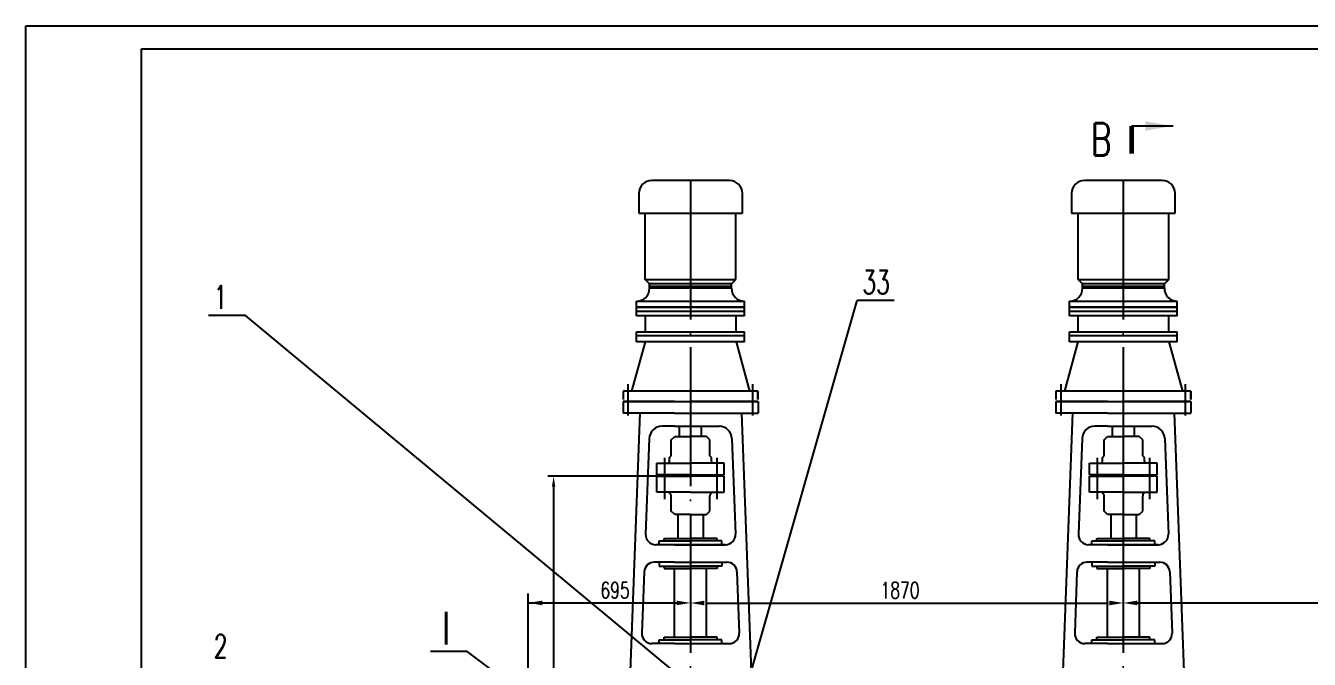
# Model space of a CAD drawing. Extents: x -54047 to 31317, y -2 to 11950.
# Drawn here: x -36814 to -31269, y 9143 to 11880 of the extents above; entities that cross this region are included whole.
import ezdxf
from ezdxf.enums import TextEntityAlignment as Align

# ---------------------------------------------------------------- set-up
doc = ezdxf.new("R2010")
doc.units = 0
doc.header["$LTSCALE"] = 20
doc.linetypes.add('DASHDOT-M', pattern=[36, 30, -3, 0, -3])
doc.layers.get('0').update_dxf_attribs({"linetype": 'CONTINUOUS'})
doc.styles.add('BIAOZHU', font='ROMANS.shx', dxfattribs={"width": 0.7, "bigfont": 'HLFSD.shx'})
doc.styles.add('ROMANS', font='ROMANS', dxfattribs={"width": 0.7, "height": 60})

msp = doc.modelspace()

# ---------------------------------------------------------------- linework, layer by layer
at = {"color": 7, "linetype": 'Continuous'}
for p, q in [((-36814.2, 11880), (-20014.2, 11880)), ((-36814.2, 0), (-36814.2, 11880)), ((-33964.9, 8099.1), (-33222.4, 10693)), ((-33935.2, 9025.7), (-35864, 10628.6)), ((-34089.8, 9933.9), (-34558.5, 9933.9)), ((-34533.7, 9888.9), (-34533.7, 6398.9)), ((-34644.4, 8367.7), (-34644.4, 9427)), ((-32072.6, 9426.6), (-32072.6, 9426.9)), ((-34644.4, 9387), (-34002.2, 9387)), ((-33875.2, 9386.6), (-32137.6, 9386.6)), ((-32017.6, 9386.9), (-30262.2, 9386.9)), ((-33942.2, 9347), (-33942.2, 9346.6)), ((-32072.6, 9347), (-32072.6, 9346.6)), ((-34907.1, 9176.6), (-35065.5, 9176.6)), ((-34460.9, 8845.2), (-34907.1, 9176.6))]:
    msp.add_line(p, q, dxfattribs=at)
at = {"color": 4, "linetype": 'Continuous'}
for p, q in [((-36314.2, 11780), (-20114.2, 11780)), ((-36314.2, 100), (-36314.2, 11780)), ((-32037.4, 11446.8), (-31857.4, 11446.8)), ((-33774.4, 11211.2), (-34109.9, 11211.2)), ((-33774.4, 11211.2), (-34109.9, 11211.2)), ((-31904.9, 11211.2), (-32240.4, 11211.2)), ((-31904.9, 11211.2), (-32240.4, 11211.2)), ((-34165.9, 11155.3), (-34165.9, 11069.7)), ((-33718.5, 11069.7), (-33718.5, 11155.3)), ((-32296.3, 11155.3), (-32296.3, 11069.7)), ((-31848.9, 11069.7), (-31848.9, 11155.3)), ((-34165.9, 11069.7), (-33718.5, 11069.7)), ((-34137.9, 10783.1), (-34137.9, 11069.7)), ((-33746.5, 10783.1), (-33746.5, 11069.7)), ((-32296.3, 11069.7), (-31848.9, 11069.7)), ((-32268.3, 10783.1), (-32268.3, 11069.7)), ((-31876.9, 10783.1), (-31876.9, 11069.7)), ((-34137.9, 10783.1), (-33746.5, 10783.1)), ((-34119.3, 10764.5), (-34137.9, 10783.1)), ((-33765.1, 10764.5), (-34119.3, 10764.5)), ((-34119.3, 10745.8), (-34119.3, 10764.5)), ((-33765.1, 10764.5), (-33746.5, 10783.1)), ((-33765.1, 10745.8), (-33765.1, 10764.5)), ((-32249.7, 10764.5), (-32268.3, 10783.1)), ((-32268.3, 10783.1), (-31876.9, 10783.1)), ((-32249.7, 10745.8), (-32249.7, 10764.5)), ((-31895.5, 10764.5), (-32249.7, 10764.5)), ((-31895.5, 10764.5), (-31876.9, 10783.1)), ((-31895.5, 10745.8), (-31895.5, 10764.5)), ((-34119.3, 10755.1), (-33765.1, 10755.1)), ((-33765.1, 10745.8), (-34119.3, 10745.8)), ((-32249.7, 10755.1), (-31895.5, 10755.1)), ((-31895.5, 10745.8), (-32249.7, 10745.8)), ((-34175.2, 10689.9), (-33709.2, 10689.9)), ((-34175.2, 10663.8), (-34175.2, 10689.9)), ((-34175.2, 10663.8), (-33709.2, 10663.8)), ((-33709.2, 10663.8), (-34175.2, 10663.8)), ((-34175.2, 10627.4), (-34175.2, 10663.8)), ((-33709.2, 10663.8), (-33709.2, 10689.9)), ((-33709.2, 10627.4), (-33709.2, 10663.8)), ((-33062.4, 10693), (-33222.4, 10693)), ((-32305.6, 10663.8), (-32305.6, 10689.9)), ((-32305.6, 10689.9), (-31839.6, 10689.9)), ((-32305.6, 10627.4), (-32305.6, 10663.8)), ((-31839.6, 10663.8), (-32305.6, 10663.8)), ((-32305.6, 10663.8), (-31839.6, 10663.8)), ((-31839.6, 10663.8), (-31839.6, 10689.9)), ((-31839.6, 10627.4), (-31839.6, 10663.8)), ((-35864, 10628.6), (-36024, 10628.6)), ((-33709.2, 10645.6), (-34175.2, 10645.6)), ((-33709.2, 10627.4), (-34175.2, 10627.4)), ((-34138.8, 10627.4), (-34138.8, 10554.6)), ((-33745.6, 10554.6), (-33745.6, 10627.4)), ((-31839.6, 10645.6), (-32305.6, 10645.6)), ((-31839.6, 10627.4), (-32305.6, 10627.4)), ((-32269.2, 10627.4), (-32269.2, 10554.6)), ((-31876, 10554.6), (-31876, 10627.4)), ((-34175.2, 10558), (-33709.2, 10558)), ((-34175.2, 10514.3), (-34175.2, 10558)), ((-33709.2, 10539.8), (-34175.2, 10539.8)), ((-33709.2, 10514.3), (-33709.2, 10558)), ((-32305.6, 10514.3), (-32305.6, 10558)), ((-32305.6, 10558), (-31839.6, 10558)), ((-31839.6, 10539.8), (-32305.6, 10539.8)), ((-31839.6, 10514.3), (-31839.6, 10558)), ((-34138.8, 10514.3), (-34197, 10301.7)), ((-33709.2, 10514.3), (-34175.2, 10514.3)), ((-33745.6, 10514.3), (-33687.4, 10301.7)), ((-32269.2, 10514.3), (-32327.4, 10301.7)), ((-31839.6, 10514.3), (-32305.6, 10514.3)), ((-31876, 10514.3), (-31817.8, 10301.7)), ((-33651, 10301.7), (-34233.4, 10301.7)), ((-34233.4, 10301.7), (-34233.4, 10265.3)), ((-33651, 10265.3), (-33651, 10301.7)), ((-33651, 10301.7), (-33651, 10265.3)), ((-32363.8, 10301.7), (-32363.8, 10265.3)), ((-31781.4, 10301.7), (-32363.8, 10301.7)), ((-31781.4, 10301.7), (-31781.4, 10265.3)), ((-31781.4, 10265.3), (-31781.4, 10301.7)), ((-34233.5, 10257.2), (-34233.5, 10206.2)), ((-34011.4, 10257.2), (-34233.5, 10257.2)), ((-34011.4, 10206.2), (-34233.5, 10206.2)), ((-34233.4, 10257.2), (-33651, 10257.2)), ((-34233.4, 10257.2), (-33942.2, 10257.2)), ((-34161.5, 10207.6), (-34218.3, 8706.7)), ((-34011.4, 10257.2), (-33650.9, 10257.2)), ((-34011.4, 10206.2), (-33650.9, 10206.2)), ((-33651, 10257.2), (-33942.2, 10257.2)), ((-33651, 10257.2), (-33942.2, 10257.2)), ((-33722.9, 10207.6), (-33666.1, 8706.7)), ((-33650.9, 10257.2), (-33650.9, 10206.2)), ((-32363.9, 10257.2), (-32363.9, 10206.2)), ((-32141.8, 10257.2), (-32363.9, 10257.2)), ((-32141.8, 10206.2), (-32363.9, 10206.2)), ((-32363.8, 10257.2), (-32072.6, 10257.2)), ((-32363.8, 10257.2), (-31781.4, 10257.2)), ((-32291.9, 10207.6), (-32348.7, 8706.7)), ((-32141.8, 10257.2), (-31781.3, 10257.2)), ((-32141.8, 10206.2), (-31781.3, 10206.2)), ((-31781.4, 10257.2), (-32072.6, 10257.2)), ((-31781.4, 10257.2), (-32072.6, 10257.2)), ((-31853.3, 10207.6), (-31796.5, 8706.7)), ((-31781.3, 10257.2), (-31781.3, 10206.2)), ((-34011.4, 10150.1), (-34065.5, 10150.1)), ((-34011.4, 10150.1), (-33818.9, 10150.1)), ((-33989.5, 10106.3), (-33989.5, 10150.1)), ((-33894.9, 10106.3), (-33894.9, 10150.1)), ((-32141.8, 10150.1), (-32195.9, 10150.1)), ((-32141.8, 10150.1), (-31949.3, 10150.1)), ((-32119.9, 10106.3), (-32119.9, 10150.1)), ((-32025.3, 10106.3), (-32025.3, 10150.1)), ((-34120.8, 10096.9), (-34136.4, 9683.6)), ((-34025.5, 10091.2), (-34010.4, 10106.3)), ((-34010.4, 10106.3), (-33942.2, 10106.3)), ((-33874, 10106.3), (-33942.2, 10106.3)), ((-33858.9, 10091.2), (-33874, 10106.3)), ((-33763.6, 10096.9), (-33748, 9683.6)), ((-32251.2, 10096.9), (-32266.8, 9683.6)), ((-32155.9, 10091.2), (-32140.8, 10106.3)), ((-32140.8, 10106.3), (-32072.6, 10106.3)), ((-32004.4, 10106.3), (-32072.6, 10106.3)), ((-31989.3, 10091.2), (-32004.4, 10106.3)), ((-31894, 10096.9), (-31878.4, 9683.6)), ((-34025.5, 10022.2), (-34025.5, 10091.2)), ((-33858.9, 10022.2), (-33858.9, 10091.2)), ((-32155.9, 10022.2), (-32155.9, 10091.2)), ((-31989.3, 10022.2), (-31989.3, 10091.2)), ((-34087.8, 9940.9), (-34087.8, 9990.5)), ((-34087.8, 9990.5), (-33942.2, 9990.5)), ((-34033.1, 10014.6), (-34025.5, 10022.2)), ((-34033.1, 9998.1), (-34033.1, 10014.6)), ((-33796.5, 9990.5), (-33942.2, 9990.5)), ((-33851.3, 10014.6), (-33858.9, 10022.2)), ((-33851.3, 9998.1), (-33851.3, 10014.6)), ((-33796.5, 9940.9), (-33796.5, 9990.5)), ((-32218.3, 9940.9), (-32218.3, 9990.5)), ((-32218.3, 9990.5), (-32072.6, 9990.5)), ((-32163.5, 10014.6), (-32155.9, 10022.2)), ((-32163.5, 9998.1), (-32163.5, 10014.6)), ((-31927, 9990.5), (-32072.6, 9990.5)), ((-31981.7, 10014.6), (-31989.3, 10022.2)), ((-31981.7, 9998.1), (-31981.7, 10014.6)), ((-31927, 9940.9), (-31927, 9990.5)), ((-33942.2, 9940.9), (-34087.8, 9940.9)), ((-34087.8, 9864.9), (-34087.8, 9933.9)), ((-34087.8, 9933.9), (-33942.2, 9933.9)), ((-33942.2, 9940.9), (-33796.5, 9940.9)), ((-33796.5, 9933.9), (-33942.2, 9933.9)), ((-33796.5, 9864.9), (-33796.5, 9933.9)), ((-32072.6, 9940.9), (-32218.3, 9940.9)), ((-32218.3, 9933.9), (-32072.6, 9933.9)), ((-32218.3, 9864.9), (-32218.3, 9933.9)), ((-32072.6, 9940.9), (-31927, 9940.9)), ((-31927, 9933.9), (-32072.6, 9933.9)), ((-31927, 9864.9), (-31927, 9933.9)), ((-33942.2, 9864.9), (-34087.8, 9864.9)), ((-34025.5, 9783.6), (-34025.5, 9849.8)), ((-33942.2, 9864.9), (-33796.5, 9864.9)), ((-33858.9, 9783.6), (-33858.9, 9849.8)), ((-32072.6, 9864.9), (-32218.3, 9864.9)), ((-32155.9, 9783.6), (-32155.9, 9849.8)), ((-32072.6, 9864.9), (-31927, 9864.9)), ((-31989.3, 9783.6), (-31989.3, 9849.8)), ((-34010.4, 9768.4), (-34025.5, 9783.6)), ((-33942.2, 9768.4), (-34010.4, 9768.4)), ((-33996.8, 9768.4), (-33996.8, 9665.6)), ((-33942.2, 9768.4), (-33874, 9768.4)), ((-33887.6, 9768.4), (-33887.6, 9665.6)), ((-33874, 9768.4), (-33858.9, 9783.6)), ((-32140.8, 9768.4), (-32155.9, 9783.6)), ((-32072.6, 9768.4), (-32140.8, 9768.4)), ((-32127.2, 9768.4), (-32127.2, 9665.6)), ((-32072.6, 9768.4), (-32004.4, 9768.4)), ((-32018, 9768.4), (-32018, 9665.6)), ((-32004.4, 9768.4), (-31989.3, 9783.6)), ((-34077.8, 9638.3), (-34077.8, 9655)), ((-34077.8, 9655), (-33942.2, 9655)), ((-34056.5, 9655), (-34056.5, 9665.6)), ((-34056.5, 9665.6), (-33942.2, 9665.6)), ((-33827.9, 9665.6), (-33942.2, 9665.6)), ((-33806.6, 9655), (-33942.2, 9655)), ((-33827.9, 9655), (-33827.9, 9665.6)), ((-33806.6, 9638.3), (-33806.6, 9655)), ((-32208.2, 9638.3), (-32208.2, 9655)), ((-32208.2, 9655), (-32072.6, 9655)), ((-32186.9, 9655), (-32186.9, 9665.6)), ((-32186.9, 9665.6), (-32072.6, 9665.6)), ((-31958.3, 9665.6), (-32072.6, 9665.6)), ((-31937.1, 9655), (-32072.6, 9655)), ((-31958.3, 9655), (-31958.3, 9665.6)), ((-31937.1, 9638.3), (-31937.1, 9655)), ((-33791.6, 9638.3), (-34092.8, 9638.3)), ((-34011.4, 9638.3), (-34088.3, 9638.3)), ((-34011.4, 9638.3), (-33796.1, 9638.3)), ((-34011.4, 9638.3), (-33791.6, 9638.3)), ((-33873, 9638.3), (-33796.1, 9638.3)), ((-31922.1, 9638.3), (-32223.2, 9638.3)), ((-32141.8, 9638.3), (-32218.7, 9638.3)), ((-32141.8, 9638.3), (-31922.1, 9638.3)), ((-32141.8, 9638.3), (-31926.5, 9638.3)), ((-32003.4, 9638.3), (-31926.5, 9638.3)), ((-34011.4, 9563.1), (-34098.9, 9563.1)), ((-34077.8, 9562.9), (-34077.8, 9546.4)), ((-34077.8, 9546.4), (-33942.2, 9546.4)), ((-34011.4, 9563.1), (-34073.2, 9563.1)), ((-34011.4, 9563.1), (-34073.2, 9563.1)), ((-34056.5, 9546.4), (-34056.5, 9535.8)), ((-34011.4, 9563.1), (-33811.2, 9563.1)), ((-34011.4, 9563.1), (-33785.5, 9563.1)), ((-34011.4, 9563.1), (-33811.2, 9563.1)), ((-33806.6, 9546.4), (-33942.2, 9546.4)), ((-33873, 9563.1), (-33796.1, 9563.1)), ((-33873, 9563.1), (-33796.1, 9563.1)), ((-33827.9, 9546.4), (-33827.9, 9535.8)), ((-33806.6, 9563.1), (-33806.6, 9546.4)), ((-32141.8, 9563.1), (-32229.3, 9563.1)), ((-32208.2, 9562.9), (-32208.2, 9546.4)), ((-32208.2, 9546.4), (-32072.6, 9546.4)), ((-32141.8, 9563.1), (-32203.6, 9563.1)), ((-32141.8, 9563.1), (-32203.6, 9563.1)), ((-32186.9, 9546.4), (-32186.9, 9535.8)), ((-32141.8, 9563.1), (-31941.6, 9563.1)), ((-32141.8, 9563.1), (-31915.9, 9563.1)), ((-32141.8, 9563.1), (-31941.6, 9563.1)), ((-31937.1, 9546.4), (-32072.6, 9546.4)), ((-32003.4, 9563.1), (-31926.5, 9563.1)), ((-32003.4, 9563.1), (-31926.5, 9563.1)), ((-31958.3, 9546.4), (-31958.3, 9535.8)), ((-31937.1, 9563.1), (-31937.1, 9546.4)), ((-34142.6, 9521.1), (-34152.6, 9256.8)), ((-34056.5, 9535.8), (-33942.2, 9535.8)), ((-34011.4, 9238.8), (-34011.4, 9535.8)), ((-33827.9, 9535.8), (-33942.2, 9535.8)), ((-33873, 9238.8), (-33873, 9535.8)), ((-33741.8, 9521.1), (-33731.8, 9256.8)), ((-32273, 9521.1), (-32283, 9256.8)), ((-32186.9, 9535.8), (-32072.6, 9535.8)), ((-32141.8, 9238.8), (-32141.8, 9535.8)), ((-31958.3, 9535.8), (-32072.6, 9535.8)), ((-32003.4, 9238.8), (-32003.4, 9535.8)), ((-31872.2, 9521.1), (-31862.3, 9256.8)), ((-34011.4, 9238.8), (-34011.4, 9355.5)), ((-33873, 9238.8), (-33873, 9355.5)), ((-32141.8, 9238.8), (-32141.8, 9355.5)), ((-32003.4, 9238.8), (-32003.4, 9355.5)), ((-34011.4, 9211.5), (-34108.9, 9211.5)), ((-34077.8, 9211.5), (-34077.8, 9228.2)), ((-34077.8, 9228.2), (-33942.2, 9228.2)), ((-34056.5, 9228.2), (-34056.5, 9238.8)), ((-34056.5, 9238.8), (-33942.2, 9238.8)), ((-34011.4, 9211.5), (-33775.5, 9211.5)), ((-33827.9, 9238.8), (-33942.2, 9238.8)), ((-33806.6, 9228.2), (-33942.2, 9228.2)), ((-33873, 9211.5), (-33796.1, 9211.5)), ((-33827.9, 9228.2), (-33827.9, 9238.8)), ((-33806.6, 9211.5), (-33806.6, 9228.2)), ((-32141.8, 9211.5), (-32239.3, 9211.5)), ((-32208.2, 9228.2), (-32072.6, 9228.2)), ((-32208.2, 9211.5), (-32208.2, 9228.2)), ((-32186.9, 9228.2), (-32186.9, 9238.8)), ((-32186.9, 9238.8), (-32072.6, 9238.8)), ((-32141.8, 9211.5), (-31905.9, 9211.5)), ((-31958.3, 9238.8), (-32072.6, 9238.8)), ((-31937.1, 9228.2), (-32072.6, 9228.2)), ((-32003.4, 9211.5), (-31926.5, 9211.5)), ((-31958.3, 9228.2), (-31958.3, 9238.8)), ((-31937.1, 9211.5), (-31937.1, 9228.2))]:
    msp.add_line(p, q, dxfattribs=at)
at = {"color": 1, "linetype": 'DASHDOT-M'}
for p, q in [((-33942.2, 11211.2), (-33942.2, 5818.2)), ((-32073, 11211.2), (-32073, 5818.2)), ((-34211.1, 10196.3), (-34211.1, 10331.2)), ((-33673.3, 10196.3), (-33673.3, 10331.2)), ((-32341.5, 10196.3), (-32341.5, 10331.2)), ((-31803.7, 10196.3), (-31803.7, 10331.2)), ((-32072.6, 9756.8), (-32072.6, 10122.6)), ((-34055.2, 10013.8), (-34055.2, 9834.6)), ((-33829.2, 10013.8), (-33829.2, 9834.6)), ((-32185.6, 10013.8), (-32185.6, 9834.6)), ((-31959.6, 10013.8), (-31959.6, 9834.6)), ((-34011.4, 9238.8), (-34011.4, 9276.2)), ((-32141.8, 9238.8), (-32141.8, 9276.2))]:
    msp.add_line(p, q, dxfattribs=at)
at = {"color": 4, "linetype": 'Continuous', "const_width": 20}
msp.add_lwpolyline([(-32037.4, 11446.8), (-32037.4, 11326.8)], dxfattribs=at)
at = {"color": 4, "linetype": 'Continuous'}
for centre, radius, start, end in [((-34109.9, 11155.3), 55.9, 90, 180), ((-33774.4, 11155.3), 55.9, 0, 90), ((-33774.4, 11155.3), 55.9, 0, 90), ((-32240.4, 11155.3), 55.9, 90, 180), ((-31904.9, 11155.3), 55.9, 0, 90), ((-31904.9, 11155.3), 55.9, 0, 90), ((-34175.2, 10745.8), 55.9, 270, 0), ((-33709.2, 10745.8), 55.9, 180, 270), ((-32305.6, 10745.8), 55.9, 270, 0), ((-31839.6, 10745.8), 55.9, 180, 270), ((-34065.5, 10094.8), 55.3, 90, 177.8341), ((-33818.9, 10094.8), 55.3, 2.1659, 90), ((-32195.9, 10094.8), 55.3, 90, 177.8341), ((-31949.3, 10094.8), 55.3, 2.1659, 90), ((-34040.7, 9998.1), 7.57, 270, 0), ((-33843.7, 9998.1), 7.57, 180, 270), ((-32171.1, 9998.1), 7.57, 270, 0), ((-31974.2, 9998.1), 7.57, 180, 270), ((-34040.7, 9849.8), 15.1, 0, 90), ((-33843.7, 9849.8), 15.1, 90, 180), ((-32171.1, 9849.8), 15.1, 0, 90), ((-31974.2, 9849.8), 15.1, 90, 180), ((-34092.8, 9682), 43.7, 177.8341, 270), ((-33791.6, 9682), 43.7, 270, 2.1659), ((-32223.2, 9682), 43.7, 177.8341, 270), ((-31922.1, 9682), 43.7, 270, 2.1659), ((-34098.9, 9519.4), 43.7, 90, 177.8341), ((-33785.5, 9519.4), 43.7, 2.1659, 90), ((-32229.3, 9519.4), 43.7, 90, 177.8341), ((-31915.9, 9519.4), 43.7, 2.1659, 90), ((-34108.9, 9255.2), 43.7, 177.8341, 270), ((-33775.5, 9255.2), 43.7, 270, 2.1659), ((-32239.3, 9255.2), 43.7, 177.8341, 270), ((-31905.9, 9255.2), 43.7, 270, 2.1659)]:
    msp.add_arc(centre, radius, start, end, dxfattribs=at)
for points in [[(-31857.4, 11446.8), (-31977.4, 11426.8), (-31977.4, 11466.8)], [(-31857.4, 11446.8), (-31947.4, 11446.8), (-31947.4, 11446.8)], [(-31857.4, 11446.8), (-31947.4, 11446.8), (-31947.4, 11446.8)]]:
    msp.add_solid(points, dxfattribs=at)
at = {"color": 7, "linetype": 'Continuous'}
for points in [[(-34541.2, 9888.9), (-34526.2, 9888.9), (-34533.7, 9933.9)], [(-34582.1, 9397), (-34582.1, 9377), (-34642.1, 9387)], [(-34002.2, 9397), (-34002.2, 9377), (-33942.2, 9387)], [(-33882.2, 9396.6), (-33882.2, 9376.6), (-33942.2, 9386.6)], [(-32132.6, 9396.6), (-32132.6, 9376.6), (-32072.6, 9386.6)], [(-32012.6, 9396.9), (-32012.6, 9376.9), (-32072.6, 9386.9)]]:
    msp.add_solid(points, dxfattribs=at)

# ---------------------------------------------------------------- texts
at = {"color": 4, "linetype": 'Continuous', "style": 'ROMANS', "width": 0.7}
msp.add_text('B', height=140, dxfattribs=at).set_placement((-32168.6, 11318.9), align=Align.CENTER)
for s, height, p in [('33', 100, (-33200.6, 10722)), ('1', 100, (-36002.2, 10657.6)), ('I', 140, (-35014.6, 9207.9)), ('2', 100, (-36002.2, 9150.1))]:
    msp.add_text(s, height=height, dxfattribs=at).set_placement(p)
at = {"color": 7, "linetype": 'Continuous', "char_height": 70, "attachment_point": 5, "style": 'BIAOZHU'}
for s, insert in [('695', (-34268.4, 9442)), ('1870', (-33037.4, 9441.6))]:
    msp.add_mtext(s, dxfattribs=dict(at, insert=insert))

doc.saveas('drawing.dxf')
